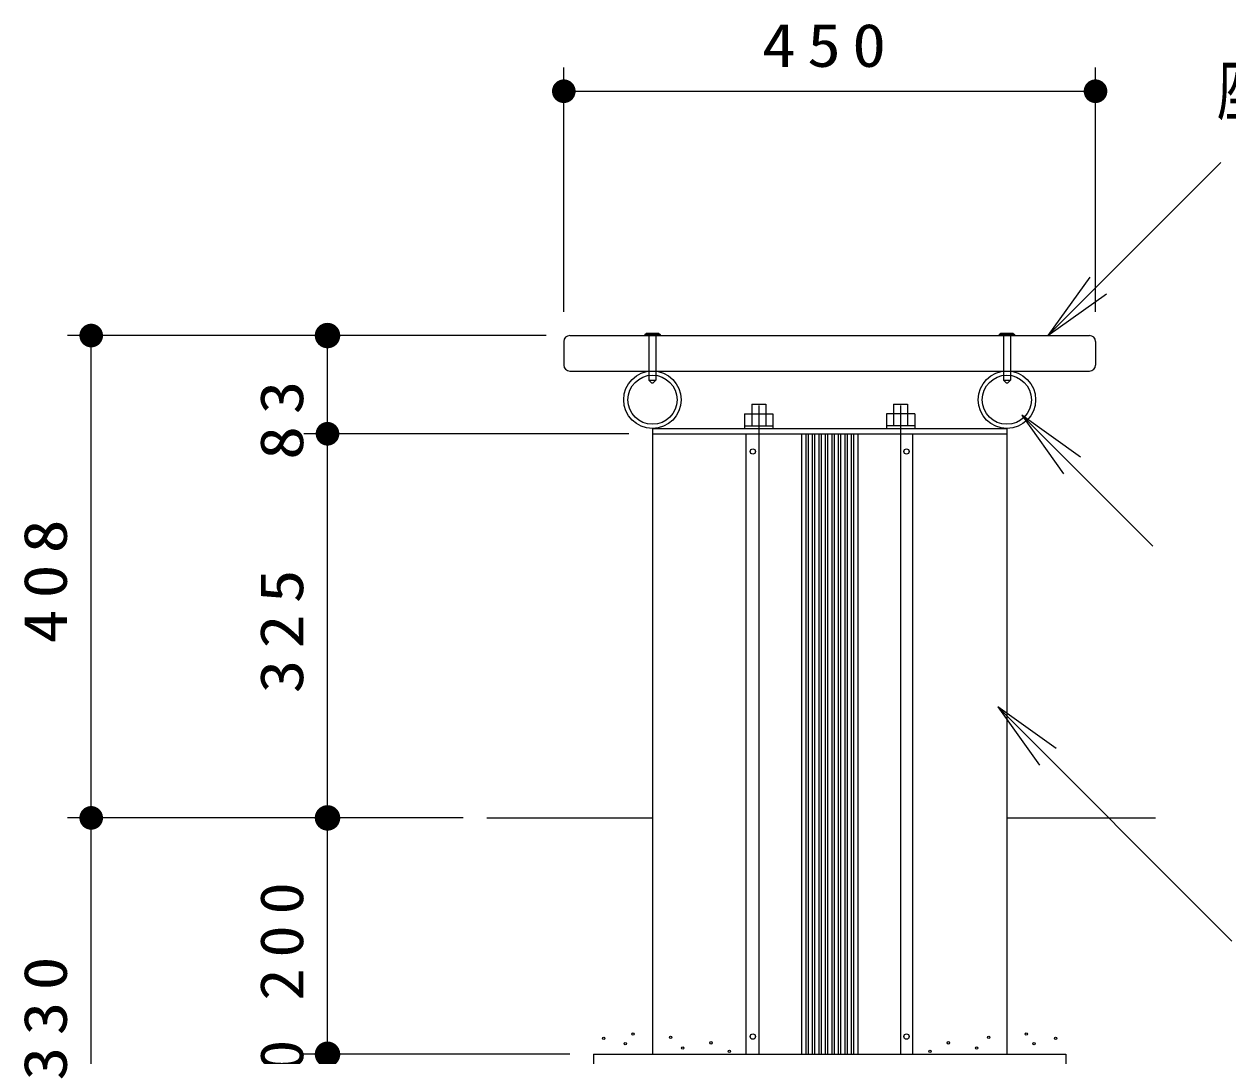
# Model space of a CAD drawing. Units: millimetres on the paper, scale 1:20. Extents: x -365 to 0, y -5 to 257.
# Drawn here: x -110.5 to -59.6, y 89.1 to 132.7 of the extents above; entities that cross this region are included whole.
import ezdxf

# ---------------------------------------------------------------- set-up
doc = ezdxf.new("R2010")
doc.units = ezdxf.units.MM
doc.linetypes.add('USER2', pattern=[6, 3, -1, 1, -1])
doc.layers.add('LY_1', color=7, linetype='Continuous', lineweight=25)
doc.styles.add('ＭＳ ゴシック', font='')
doc.styles.get('ＭＳ ゴシック').set_extended_font_data('MS Gothic')

# ---------------------------------------------------------------- blocks, each defined once
blk = doc.blocks.new('filled_dot')
at = {"color": 0, "linetype": 'Continuous', "lineweight": -2, "const_width": 1.25}
blk.add_lwpolyline([(-0.625, 0, 1), (0.625, 0, 1)], format="xyb", close=True, dxfattribs=at)
blk = doc.blocks.new('open_arrow')
at = {"color": 0, "linetype": 'Continuous', "lineweight": -2}
blk.add_lwpolyline([(7.5, 1.25), (0, 0), (7.5, -1.25)], dxfattribs=at)

msp = doc.modelspace()

# ---------------------------------------------------------------- linework, layer by layer
at = {"layer": 'LY_1', "lineweight": 13}
for p, q in [((-87.697, 120.549), (-87.697, 130.885)), ((-65.197, 120.549), (-65.197, 130.885)), ((-87.697, 129.885), (-65.197, 129.885)), ((-67.212, 119.549), (-59.895, 126.866)), ((-88.447, 119.549), (-108.697, 119.549)), ((-107.697, 99.144), (-107.697, 119.549)), ((-97.697, 115.394), (-97.697, 119.549)), ((-68.314, 116.174), (-62.776, 110.636)), ((-84.947, 115.394), (-98.697, 115.394)), ((-97.697, 99.144), (-97.697, 115.394)), ((-79.997, 115.394), (-79.997, 89.144)), ((-79.447, 115.394), (-79.447, 89.144)), ((-77.635, 115.394), (-77.635, 89.144)), ((-77.46, 115.394), (-77.46, 89.144)), ((-77.36, 115.394), (-77.36, 89.144)), ((-77.185, 115.394), (-77.185, 89.144)), ((-77.085, 115.394), (-77.085, 89.144)), ((-76.91, 115.394), (-76.91, 89.144)), ((-76.81, 115.394), (-76.81, 89.144)), ((-76.635, 115.394), (-76.635, 89.144)), ((-76.535, 115.394), (-76.535, 89.144)), ((-76.36, 115.394), (-76.36, 89.144)), ((-76.26, 115.394), (-76.26, 89.144)), ((-76.085, 115.394), (-76.085, 89.144)), ((-75.985, 115.394), (-75.985, 89.144)), ((-75.81, 115.394), (-75.81, 89.144)), ((-75.71, 115.394), (-75.71, 89.144)), ((-75.535, 115.394), (-75.535, 89.144)), ((-75.435, 115.394), (-75.435, 89.144)), ((-75.26, 115.394), (-75.26, 89.144)), ((-73.447, 115.394), (-73.447, 89.144)), ((-72.947, 115.394), (-72.947, 89.144)), ((-69.333, 103.843), (-59.422, 93.932)), ((-91.955, 99.144), (-108.697, 99.144)), ((-91.955, 99.144), (-108.697, 99.144)), ((-107.697, 82.644), (-107.697, 99.144)), ((-97.697, 89.144), (-97.697, 99.144)), ((-87.447, 89.144), (-98.697, 89.144)), ((-97.697, 87.644), (-97.697, 89.144))]:
    msp.add_line(p, q, dxfattribs=at)
at = {"layer": 'LY_1'}
for p, q in [((-87.697, 119.299), (-87.697, 118.299)), ((-87.447, 119.549), (-65.447, 119.549)), ((-84.272, 119.599), (-84.197, 119.649)), ((-84.272, 119.599), (-83.622, 119.599)), ((-84.272, 119.599), (-84.272, 119.549)), ((-84.197, 119.649), (-83.697, 119.649)), ((-84.097, 119.549), (-84.097, 117.661)), ((-83.797, 119.549), (-83.797, 117.661)), ((-83.697, 119.649), (-83.622, 119.599)), ((-83.622, 119.599), (-83.622, 119.549)), ((-69.272, 119.599), (-69.197, 119.649)), ((-69.272, 119.599), (-68.622, 119.599)), ((-69.272, 119.599), (-69.272, 119.549)), ((-69.197, 119.649), (-68.697, 119.649)), ((-69.097, 119.549), (-69.097, 117.661)), ((-68.797, 119.549), (-68.797, 117.661)), ((-68.697, 119.649), (-68.622, 119.599)), ((-68.622, 119.599), (-68.622, 119.549)), ((-65.197, 119.299), (-65.197, 118.299)), ((-87.447, 118.049), (-65.447, 118.049)), ((-84.097, 117.661), (-83.985, 117.549)), ((-84.097, 117.661), (-83.797, 117.661)), ((-83.985, 117.549), (-83.91, 117.549)), ((-83.91, 117.549), (-83.797, 117.661)), ((-69.097, 117.661), (-68.985, 117.549)), ((-69.097, 117.661), (-68.797, 117.661)), ((-68.985, 117.549), (-68.91, 117.549)), ((-68.91, 117.549), (-68.797, 117.661)), ((-80.047, 116.234), (-78.847, 116.234)), ((-80.047, 116.234), (-80.047, 115.619)), ((-79.747, 116.644), (-79.147, 116.644)), ((-79.747, 116.644), (-79.747, 115.734)), ((-79.147, 116.644), (-79.147, 115.734)), ((-78.847, 116.234), (-78.847, 115.619)), ((-72.847, 116.234), (-74.047, 116.234)), ((-74.047, 116.234), (-74.047, 115.619)), ((-73.747, 116.644), (-73.147, 116.644)), ((-73.747, 116.644), (-73.747, 115.734)), ((-73.147, 116.644), (-73.147, 115.734)), ((-72.847, 116.234), (-72.847, 115.619)), ((-80.047, 115.734), (-78.847, 115.734)), ((-72.847, 115.734), (-74.047, 115.734)), ((-83.947, 115.619), (-68.947, 115.619)), ((-83.947, 115.619), (-83.947, 89.144)), ((-83.947, 115.394), (-68.947, 115.394)), ((-68.947, 115.619), (-68.947, 89.144)), ((-90.955, 99.144), (-83.947, 99.144)), ((-68.947, 99.144), (-62.665, 99.144)), ((-86.447, 89.144), (-86.447, 82.644)), ((-86.447, 89.144), (-66.447, 89.144)), ((-66.447, 89.144), (-66.447, 82.644))]:
    msp.add_line(p, q, dxfattribs=at)
at = {"layer": 'LY_1', "linetype": 'USER2', "lineweight": 13}
for p, q in [((-79.447, 116.587), (-79.447, 115.394)), ((-73.447, 116.587), (-73.447, 115.394))]:
    msp.add_line(p, q, dxfattribs=at)
at = {"layer": 'LY_1'}
for centre, radius in [((-83.947, 116.834), 1.215), ((-83.947, 116.834), 1.04), ((-68.947, 116.834), 1.215), ((-68.947, 116.834), 1.04), ((-86.006, 89.814), 0.05), ((-84.767, 89.996), 0.05), ((-83.181, 89.864), 0.05), ((-81.471, 89.628), 0.05), ((-71.424, 89.628), 0.05), ((-69.714, 89.864), 0.05), ((-68.128, 89.996), 0.05), ((-66.889, 89.814), 0.05), ((-85.097, 89.599), 0.05), ((-82.663, 89.405), 0.05), ((-80.688, 89.274), 0.05), ((-72.206, 89.274), 0.05), ((-70.231, 89.405), 0.05), ((-67.797, 89.599), 0.05)]:
    msp.add_circle(centre, radius, dxfattribs=at)
at = {"layer": 'LY_1', "lineweight": 13}
for centre in [(-79.697, 114.644), (-73.197, 114.644), (-79.697, 89.894), (-73.197, 89.894)]:
    msp.add_circle(centre, 0.113, dxfattribs=at)
at = {"layer": 'LY_1'}
for centre, start, end in [((-87.447, 119.299), 90, 180), ((-65.447, 119.299), 0, 90), ((-87.447, 118.299), 180, 270), ((-65.447, 118.299), 270, 0)]:
    msp.add_arc(centre, 0.25, start, end, dxfattribs=at)

# ---------------------------------------------------------------- block references
at = {"layer": 'LY_1', "lineweight": 13, "xscale": 0.4, "yscale": 0.4}
msp.add_blockref('filled_dot', (-87.697, 129.885), dxfattribs=at)
at = {"layer": 'LY_1', "lineweight": 13}
for name, p, xscale, yscale, rotation in [('filled_dot', (-65.197, 129.885), 0.4, 0.4, 180), ('open_arrow', (-67.212, 119.549), 0.4, 0.4, 45), ('filled_dot', (-107.697, 119.549), 0.4, 0.4, 270), ('filled_dot', (-97.697, 119.549), 0.431, 0.431, 270), ('open_arrow', (-68.314, 116.174), 0.4, 0.4, 315), ('filled_dot', (-97.697, 115.394), 0.4, 0.4, 270), ('open_arrow', (-69.333, 103.843), 0.4, 0.4, 315), ('filled_dot', (-107.697, 99.144), 0.4, 0.4, 270), ('filled_dot', (-107.697, 99.144), 0.4, 0.4, 90), ('filled_dot', (-97.697, 99.144), 0.431, 0.431, 270), ('filled_dot', (-97.697, 99.144), 0.4, 0.4, 90), ('filled_dot', (-97.697, 89.144), 0.431, 0.431, 270)]:
    msp.add_blockref(name, p, dxfattribs=dict(at, xscale=xscale, yscale=yscale, rotation=rotation))

# ---------------------------------------------------------------- texts
at = {"layer": 'LY_1', "style": 'ＭＳ ゴシック'}
for s, insert, char_height, attachment_point in [('\\T1.33;\\W1.15;450', (-76.447, 130.885), 1.833, 8), ('\\T1.53;\\W0.75;座板：ヒノキ\u300030t', (-60.061, 129.866), 2.199, 4)]:
    msp.add_mtext(s, dxfattribs=dict(at, insert=insert, char_height=char_height, attachment_point=attachment_point))
at = {"layer": 'LY_1', "char_height": 1.833, "attachment_point": 8, "rotation": 90, "style": 'ＭＳ ゴシック'}
for s, insert in [('\\T1.34;\\W1.15;83', (-98.697, 116.212)), ('\\T1.33;\\W1.15;408', (-108.697, 109.384)), ('\\T1.33;\\W1.15;325', (-98.697, 107.269)), ('\\T1.33;\\W1.1;200', (-98.697, 94.144)), ('\\T1.33;\\W1.15;330', (-108.697, 90.894)), ('\\T1.34;\\W1.1;30', (-98.697, 88.394))]:
    msp.add_mtext(s, dxfattribs=dict(at, insert=insert))

doc.saveas('drawing.dxf')
